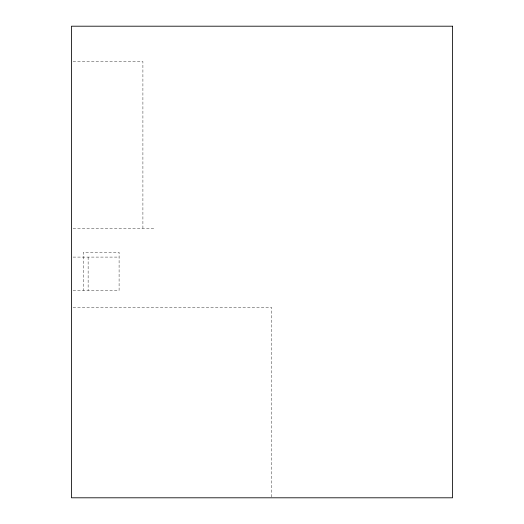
<?xml version="1.0" encoding="UTF-8"?>
<svg xmlns="http://www.w3.org/2000/svg" width="524" height="524" viewBox="0 0 524 524"><rect width="100%" height="100%" fill="white"/><g stroke="black" fill="none" stroke-linecap="round" stroke-linejoin="round"><path stroke-width="0.39" stroke-dasharray="2.62 1.97" d="M73.078 61.537L142.908 61.537L142.908 228.268M73.078 228.268L154.816 228.268M73.072 257.088L119.092 257.088M73.072 290.434L119.092 290.434L119.092 252.319L83.362 252.319L83.362 290.434M73.085 307.313L271.53 307.313L271.53 496.981M88.13 257.088L88.13 290.434"/><path stroke-width="0.79" d="M452.546 26.2L71.454 26.2L71.454 497.8L452.546 497.8L452.546 26.2"/></g></svg>
